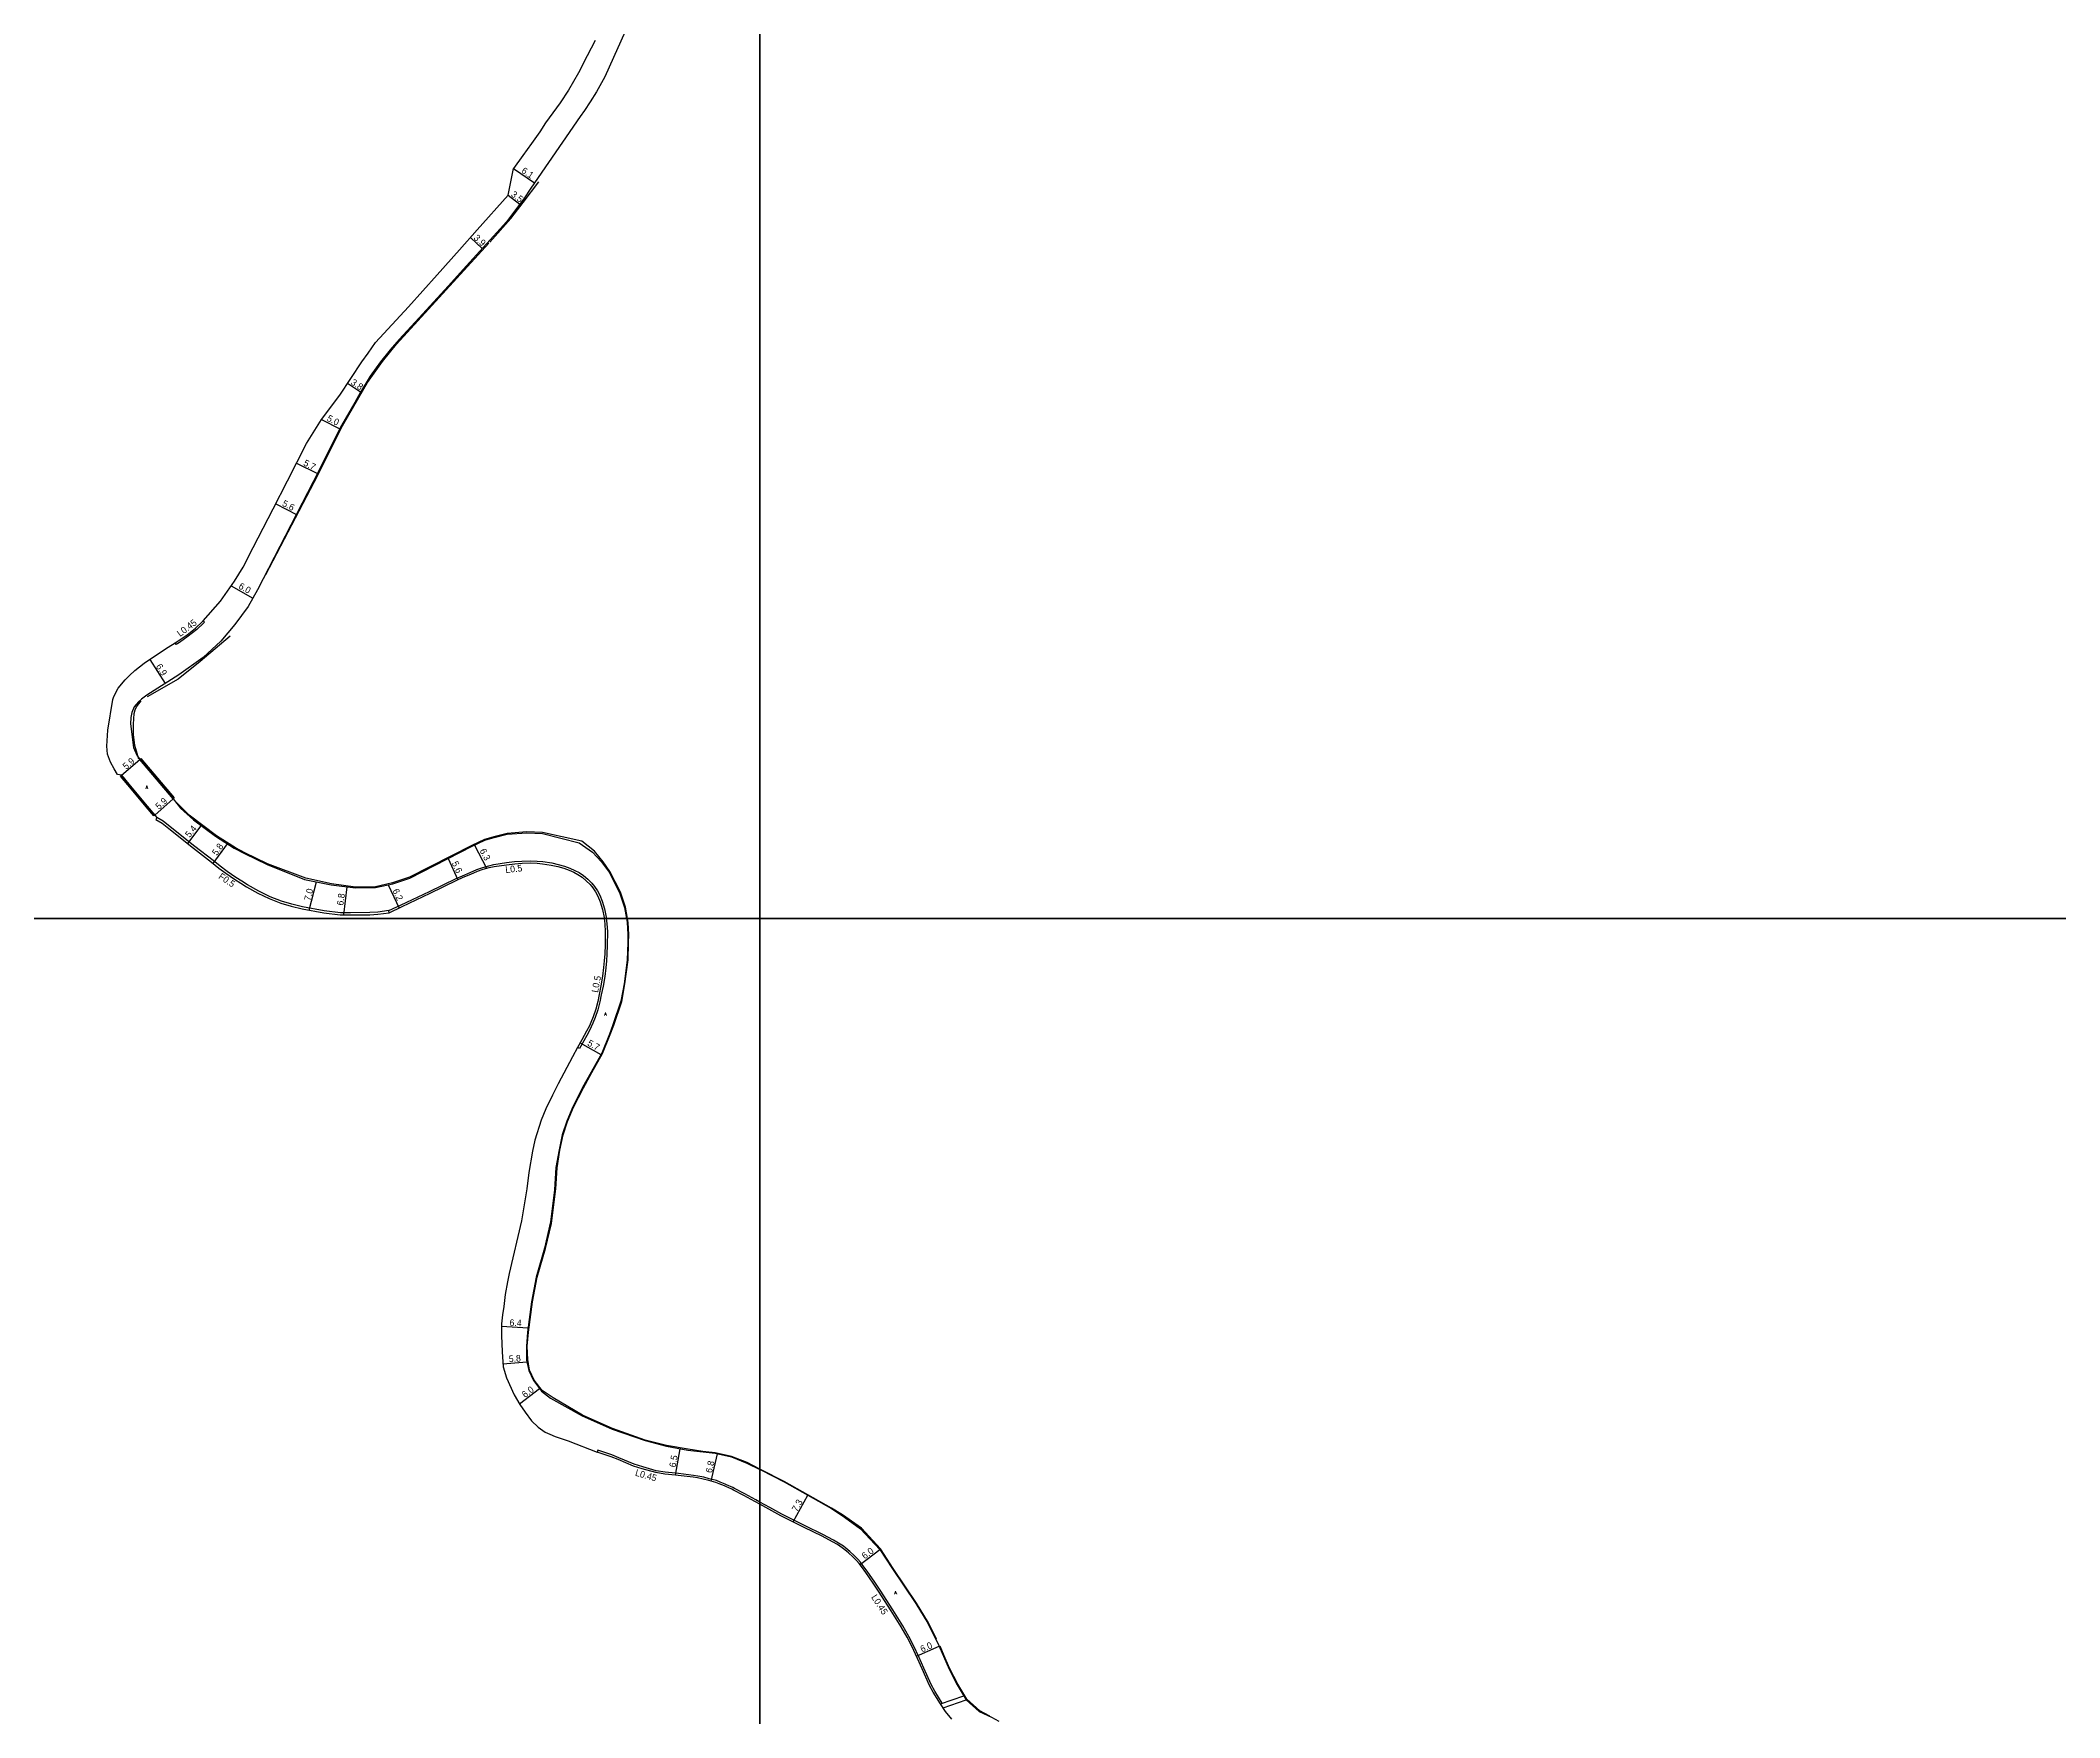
# Model space of a CAD drawing. Header units: metres. Extents: x -29600 to -27998, y -77400 to -75000.
# Drawn here: x -28973.5 to -28486.7, y -75792.6 to -75388.4 of the extents above; entities that cross this region are included whole.
import ezdxf

# ---------------------------------------------------------------- set-up
doc = ezdxf.new("R2010")
doc.units = ezdxf.units.M
doc.header["$LTSCALE"] = 2.5
for name, color, linetype in [('側溝・桝', 7, 'Continuous'), ('図郭', 7, 'Continuous'), ('幅員', 7, 'Continuous'), ('歩道・分離帯・安全施設', 7, 'Continuous'), ('舗装', 7, 'Continuous'), ('道路', 7, 'Continuous')]:
    doc.layers.add(name, color=color, linetype=linetype)
doc.styles.get("Standard").update_dxf_attribs({"font": ''})
doc.styles.add('YOKO_DECO', font='txt.shx', dxfattribs={"bigfont": 'extfont.shx'})
doc.styles.get('Standard').set_extended_font_data('@MS PGothic')

msp = doc.modelspace()

# ---------------------------------------------------------------- linework, layer by layer
at = {"layer": '側溝・桝'}
for points in [[(-28934.24, -75528.23), (-28933.9, -75528.54), (-28934.16, -75528.82), (-28935.78, -75530.36), (-28937.81, -75531.98), (-28939.96, -75533.47), (-28940.73, -75533.96), (-28940.97, -75533.57)], [(-28889.38, -75598.6), (-28889.45, -75598.09), (-28892.14, -75598.44), (-28894.06, -75598.57), (-28898.67, -75598.61), (-28901.14, -75598.59), (-28905.02, -75598.12), (-28910.24, -75597.15), (-28912.87, -75596.51), (-28915.35, -75595.78), (-28918.09, -75594.73), (-28920.77, -75593.42), (-28923.5, -75591.9), (-28924.89, -75591.03), (-28926.37, -75590.07), (-28928.47, -75588.65), (-28930.14, -75587.41), (-28931.84, -75586.01), (-28936.19, -75582.61), (-28942.15, -75577.88), (-28943.83, -75576.57), (-28945.4, -75575.68)], [(-28889.45, -75598.09), (-28886.46, -75596.73), (-28879.7, -75593.49), (-28873.24, -75590.38), (-28871.71, -75589.67), (-28869.88, -75588.87), (-28868.25, -75588.21), (-28866.84, -75587.67), (-28865.39, -75587.26), (-28864.15, -75586.99), (-28861.14, -75586.53), (-28859.17, -75586.29), (-28857.37, -75586.13), (-28855.28, -75586.09), (-28853.67, -75586.16), (-28852.34, -75586.29), (-28850.2, -75586.58), (-28848.62, -75586.94), (-28847.14, -75587.36), (-28845.8, -75587.86), (-28844.6, -75588.39), (-28843.6, -75588.93), (-28842.51, -75589.65), (-28841.5, -75590.54), (-28840.57, -75591.48), (-28839.9, -75592.28), (-28839.2, -75593.3), (-28838.61, -75594.37), (-28838.03, -75595.79), (-28837.44, -75597.67), (-28837.08, -75599.65), (-28837.04, -75600)], [(-28837.04, -75600), (-28836.92, -75601.22), (-28836.78, -75603.19), (-28836.81, -75606.39), (-28836.9, -75608.57), (-28837, -75610.21), (-28837.17, -75611.89), (-28837.43, -75613.97), (-28837.83, -75616.33), (-28838.25, -75618.41), (-28838.6, -75620.1), (-28839.07, -75621.97), (-28839.7, -75623.82), (-28840.27, -75625.25), (-28840.66, -75626.11), (-28841.33, -75627.43), (-28842.46, -75629.44), (-28843.51, -75631.33), (-28843.97, -75631.08)], [(-28800, -75740.63), (-28801.02, -75740.06), (-28803.68, -75738.65), (-28806.16, -75737.36), (-28806.57, -75737.13), (-28808.05, -75736.47), (-28808.39, -75736.3), (-28809.63, -75735.82), (-28810.48, -75735.47), (-28812.22, -75734.99), (-28813.57, -75734.66), (-28814.98, -75734.36), (-28816.04, -75734.19), (-28819.67, -75733.75), (-28820.34, -75733.67), (-28822.88, -75733.41), (-28825.03, -75733.08), (-28828.27, -75732.17), (-28830.33, -75731.52), (-28834.02, -75729.93), (-28835.74, -75729.27), (-28839.09, -75728.15), (-28839.24, -75728.6)], [(-28756.09, -75789.08), (-28757.85, -75786.24), (-28758.73, -75784.62), (-28760.5, -75780.67), (-28761.62, -75778.11), (-28763.02, -75775.16), (-28764.15, -75772.99), (-28765.6, -75770.46), (-28768.01, -75766.59), (-28771.06, -75761.86), (-28772.32, -75759.95), (-28774.14, -75757.31), (-28775.17, -75755.9), (-28775.77, -75755.12), (-28776.43, -75754.38), (-28777.32, -75753.47), (-28778.33, -75752.56), (-28779.3, -75751.77), (-28779.9, -75751.29), (-28781.09, -75750.51), (-28782.27, -75749.81), (-28784.82, -75748.46), (-28789.13, -75746.35), (-28792.84, -75744.5), (-28794.76, -75743.54), (-28797.66, -75741.95), (-28800, -75740.63)], [(-28756.52, -75789.22), (-28750.83, -75787.35)], [(-28755.88, -75790.18), (-28750.29, -75788.26)]]:
    msp.add_lwpolyline(points, dxfattribs=at)
at = {"layer": '図郭'}
for points in [[(-29600, -75000), (-28800, -75000), (-28800, -75600), (-29600, -75600)], [(-28800, -75000), (-28000, -75000), (-28000, -75600), (-28800, -75600)], [(-29600, -75600), (-28800, -75600), (-28800, -76200), (-29600, -76200)], [(-28800, -75600), (-28000, -75600), (-28000, -76200), (-28800, -76200)]]:
    msp.add_lwpolyline(points, close=True, dxfattribs=at)
at = {"layer": '幅員', "flags": 128}
for points in [[(-28859.39, -75419.22), (-28854.34, -75422.69)], [(-28860.71, -75425.7), (-28857.88, -75427.82)], [(-28866.93, -75438.5), (-28869.81, -75435.9)], [(-28896.27, -75473.11), (-28899.42, -75471.02)]]:
    msp.add_lwpolyline(points, dxfattribs=at)
at = {"layer": '幅員'}
for points in [[(-28905.72, -75479.76), (-28901.28, -75481.98)], [(-28911.75, -75490.23), (-28906.68, -75492.77)], [(-28916.74, -75500.03), (-28911.74, -75502.62)], [(-28927.48, -75519.84), (-28922.24, -75522.75)], [(-28947.11, -75537.54), (-28943.38, -75543.36)], [(-28953.92, -75565.48), (-28949.45, -75561.7)], [(-28945.88, -75575.11), (-28941.46, -75571.13)], [(-28937.88, -75581.92), (-28934.66, -75577.63)], [(-28931.8, -75586.71), (-28928.38, -75581.98)], [(-28868.85, -75582.34), (-28865.94, -75587.87)], [(-28875.19, -75585.56), (-28872.81, -75590.66)], [(-28908.64, -75597.98), (-28906.92, -75591.18)], [(-28900.35, -75599.11), (-28899.5, -75592.37)], [(-28889.65, -75591.88), (-28886.98, -75597.46)], [(-28843.33, -75629.94), (-28838.33, -75632.74)], [(-28862.29, -75698.27), (-28855.87, -75698.65)], [(-28861.97, -75707.28), (-28856.2, -75706.87)], [(-28857.96, -75716.98), (-28853.13, -75713.29)], [(-28820.39, -75734.13), (-28819.24, -75727.77)], [(-28811.74, -75735.61), (-28810.25, -75728.97)], [(-28792.04, -75745.4), (-28788.44, -75739)], [(-28775.88, -75755.71), (-28771.08, -75752.04)], [(-28762.27, -75777.79), (-28756.82, -75775.38)]]:
    msp.add_lwpolyline(points, dxfattribs=at)
at = {"layer": '歩道・分離帯・安全施設'}
for points in [[(-28865.15, -75436.97), (-28860.04, -75431.27), (-28857.09, -75427.46), (-28853.3, -75422.41)], [(-28919.12, -75517.06), (-28907.43, -75494.87), (-28900.63, -75481.26), (-28894.57, -75470.78), (-28891.02, -75465.72), (-28887.62, -75461.6), (-28865.38, -75437.25)], [(-28927.67, -75531.95), (-28934.94, -75538.03), (-28940.28, -75542.3), (-28947.72, -75546.6)], [(-28949.69, -75561.61), (-28950.67, -75558.32), (-28951, -75555.66), (-28951.05, -75553.19), (-28950.83, -75550.57), (-28950.62, -75549.7), (-28950.28, -75548.97), (-28949.16, -75547.49)], [(-28949.33, -75561.57), (-28941.33, -75571.01)], [(-28946.23, -75574.87), (-28953.81, -75565.87)], [(-28831.97, -75600), (-28832.45, -75597.28), (-28833.65, -75593.63), (-28836.19, -75588.69), (-28837.76, -75586.32), (-28839.85, -75583.77), (-28842.95, -75581.35), (-28852.41, -75579.28), (-28856.17, -75579.1), (-28860.96, -75579.49), (-28864.16, -75580.28), (-28866.37, -75580.94), (-28869.45, -75582.39), (-28884.45, -75590.06), (-28888.58, -75591.43), (-28892.68, -75592.33), (-28897.51, -75592.41), (-28903.29, -75591.67), (-28909.48, -75590.3), (-28918.69, -75586.78), (-28924.2, -75584.16), (-28926.46, -75582.92), (-28931.03, -75580.07), (-28937.59, -75575.1), (-28941.26, -75571.37)], [(-28813.8, -75728.43), (-28817.33, -75727.9), (-28822.52, -75727.02), (-28827.65, -75725.72), (-28835.52, -75722.89), (-28842.79, -75719.67), (-28849.87, -75715.49), (-28852.52, -75713.74), (-28854.42, -75711.25), (-28855.54, -75708.84), (-28855.98, -75706.29), (-28856.1, -75703.07), (-28855.8, -75699.71), (-28854.84, -75692.4), (-28853.71, -75686.44), (-28851.71, -75679.48), (-28850.29, -75673.49), (-28849.2, -75665.14), (-28848.88, -75660.09), (-28848.23, -75655.79), (-28847.45, -75652.16), (-28846.4, -75648.92), (-28844.92, -75645.49), (-28842.56, -75640.78), (-28840.55, -75637.13), (-28837.97, -75632.53), (-28836.11, -75627.96), (-28835.26, -75625.66), (-28833.33, -75619.97), (-28832.54, -75615.76), (-28831.8, -75609.97), (-28831.66, -75605.88), (-28831.62, -75603.87), (-28831.8, -75600.95), (-28831.97, -75600)], [(-28800, -75732.7), (-28803.11, -75731.13), (-28806.88, -75729.67), (-28810.79, -75728.79), (-28813.8, -75728.43)], [(-28757.49, -75773.68), (-28759.38, -75769.72), (-28762.3, -75765), (-28767.88, -75756.63), (-28770.92, -75751.92), (-28775.52, -75746.92), (-28780.1, -75743.69), (-28782.77, -75742.11), (-28794.15, -75735.67), (-28799.58, -75732.91), (-28800, -75732.7)], [(-28744.6, -75792.22), (-28747.01, -75790.91), (-28750.13, -75788.12), (-28752.27, -75784.55), (-28754.2, -75780.8), (-28755.34, -75778.24), (-28756.58, -75775.38)]]:
    msp.add_lwpolyline(points, dxfattribs=at)
at = {"layer": '舗装'}
for points in [[(-28953.92, -75565.48), (-28949.48, -75561.66)], [(-28941.46, -75571.13), (-28945.88, -75575.11)]]:
    msp.add_lwpolyline(points, dxfattribs=at)
at = {"layer": '道路'}
for points in [[(-28831.44, -75383.85), (-28837.42, -75397.16), (-28839.41, -75400.78), (-28840.94, -75403.16), (-28842.33, -75405.25), (-28843.36, -75406.72), (-28855.24, -75423.99), (-28856.76, -75426.32), (-28858.59, -75428.76), (-28861.13, -75432.07), (-28863.43, -75434.64), (-28868.34, -75440.06), (-28871.58, -75443.59), (-28875.13, -75447.56), (-28883.12, -75456.31), (-28886.96, -75460.47), (-28889.15, -75462.9), (-28891.44, -75465.84), (-28893.93, -75469.3), (-28896.27, -75473.11), (-28897.68, -75475.63)], [(-28839.69, -75388.36), (-28841.67, -75392.11), (-28843.74, -75396.15), (-28846.16, -75400.39), (-28848.16, -75403.43), (-28851.66, -75408.25), (-28853.1, -75410.4), (-28855.11, -75413.18), (-28857.16, -75416.13), (-28859.39, -75419.22)], [(-28901.31, -75473.86), (-28895.98, -75465.84), (-28894.42, -75463.74), (-28892.71, -75461.19), (-28884.75, -75452.61), (-28877.83, -75444.86), (-28872.44, -75438.82), (-28868.14, -75434.04), (-28860.71, -75425.7), (-28859.39, -75419.22)], [(-28953.92, -75565.48), (-28954.86, -75565.25), (-28955.69, -75563.9), (-28956.55, -75562.3), (-28957.24, -75560.39), (-28957.46, -75558.46), (-28957.19, -75554.57), (-28956.01, -75547.21), (-28955.77, -75546.51), (-28954.69, -75544.44), (-28953, -75542.49), (-28951.97, -75541.41), (-28950.66, -75540.18), (-28948.41, -75538.43), (-28945.22, -75536.26), (-28942.62, -75534.62), (-28940.97, -75533.57), (-28940.22, -75533.09), (-28938.09, -75531.62), (-28936.08, -75530.02), (-28934.49, -75528.5), (-28934.24, -75528.23), (-28930.03, -75523.54), (-28926.66, -75518.65), (-28924.58, -75515.33), (-28922.13, -75510.54), (-28917.37, -75501.25), (-28913.92, -75494.47), (-28909.33, -75485.5), (-28905.72, -75479.76), (-28901.31, -75473.86)], [(-28897.68, -75475.63), (-28900.86, -75481.14), (-28907.67, -75494.75), (-28921.15, -75520.78), (-28923.39, -75524.81), (-28926.62, -75529.16), (-28929.96, -75533.12), (-28934.24, -75537.05), (-28940.12, -75541.27), (-28947.77, -75546.18), (-28949.05, -75547.09), (-28949.83, -75547.78), (-28950.85, -75549.01), (-28951.43, -75550.37), (-28951.69, -75551.58), (-28951.7, -75553.06), (-28951.04, -75558.74), (-28950.21, -75560.64), (-28949.48, -75561.66), (-28941.46, -75571.13), (-28939.71, -75573.42), (-28936.58, -75576.18), (-28931.28, -75580.16), (-28926.71, -75583.02), (-28924.29, -75584.34), (-28918.77, -75586.97), (-28909.83, -75590.61), (-28903.33, -75591.88), (-28897.52, -75592.62), (-28892.66, -75592.53), (-28888.53, -75591.63), (-28884.37, -75590.26), (-28869.35, -75582.57), (-28866.29, -75581.13), (-28864.11, -75580.48), (-28860.93, -75579.69), (-28856.16, -75579.31), (-28852.44, -75579.49), (-28843.6, -75581.74), (-28840.38, -75584.03), (-28838.22, -75586.31), (-28836.36, -75588.8), (-28833.85, -75593.71), (-28832.65, -75597.33), (-28832.18, -75600)], [(-28945.88, -75575.11), (-28947.72, -75572.92), (-28952.14, -75567.64), (-28953.92, -75565.48)], [(-28945.88, -75575.11), (-28945.4, -75575.68), (-28945.62, -75576.12), (-28944.12, -75577), (-28942.47, -75578.29), (-28936.51, -75583.01), (-28932.17, -75586.41), (-28930.46, -75587.82), (-28928.77, -75589.07), (-28926.65, -75590.5), (-28925.17, -75591.46), (-28923.77, -75592.34), (-28921.01, -75593.88), (-28918.3, -75595.2), (-28915.51, -75596.27), (-28913.01, -75597.01), (-28910.34, -75597.66), (-28905.1, -75598.63), (-28901.18, -75599.1), (-28898.67, -75599.13), (-28894.04, -75599.09), (-28892.08, -75598.96), (-28889.38, -75598.6), (-28886.27, -75597.12), (-28879.51, -75593.89), (-28873.05, -75590.77), (-28871.53, -75590.06), (-28869.71, -75589.27), (-28868.09, -75588.61), (-28866.7, -75588.09), (-28865.29, -75587.69), (-28864.06, -75587.42), (-28861.07, -75587.04), (-28859.11, -75586.8), (-28857.35, -75586.65), (-28855.29, -75586.6), (-28853.71, -75586.68), (-28852.4, -75586.81), (-28850.3, -75587.1), (-28848.75, -75587.45), (-28847.3, -75587.86), (-28846, -75588.34), (-28844.83, -75588.86), (-28843.87, -75589.38), (-28842.83, -75590.06), (-28841.86, -75590.92), (-28840.96, -75591.83), (-28840.32, -75592.59), (-28839.65, -75593.57), (-28839.08, -75594.6), (-28838.52, -75595.95), (-28837.95, -75597.79), (-28837.59, -75599.72), (-28837.56, -75600)], [(-28837.56, -75600), (-28837.43, -75601.27), (-28837.3, -75603.2), (-28837.33, -75606.37), (-28837.42, -75608.54), (-28837.52, -75610.16), (-28837.69, -75611.83), (-28837.95, -75613.89), (-28838.35, -75616.23), (-28838.76, -75618.31), (-28839.11, -75619.98), (-28839.57, -75621.82), (-28840.18, -75623.65), (-28840.74, -75625.05), (-28841.13, -75625.89), (-28841.79, -75627.18), (-28842.94, -75629.25), (-28843.97, -75631.08), (-28845.22, -75633.3), (-28848.66, -75639.83), (-28850.05, -75642.55), (-28851.6, -75645.88), (-28852.73, -75648.57), (-28854.28, -75653.4), (-28854.8, -75656.09), (-28855.72, -75661.18), (-28856.19, -75665.1), (-28857.45, -75672.83), (-28860.47, -75685.58), (-28860.88, -75687.55), (-28861.4, -75690.64), (-28861.77, -75693.51), (-28862.08, -75695.48), (-28862.3, -75697.65), (-28862.27, -75699.2), (-28862.29, -75700.47), (-28862.17, -75704.43), (-28861.92, -75708.05), (-28861.09, -75710.71), (-28859.24, -75714.8), (-28857.85, -75717.14), (-28856.59, -75718.98), (-28855.05, -75721.04), (-28853.47, -75722.56), (-28851.74, -75723.76), (-28850.68, -75724.26), (-28849.38, -75724.79), (-28846.23, -75725.88), (-28839.24, -75728.6)], [(-28832.18, -75600), (-28832.01, -75600.97), (-28831.83, -75603.87), (-28831.86, -75605.88), (-28832.01, -75609.96), (-28832.75, -75615.73), (-28833.53, -75619.91), (-28835.46, -75625.59), (-28836.3, -75627.89), (-28838.16, -75632.44), (-28840.73, -75637.03), (-28842.75, -75640.68), (-28845.11, -75645.4), (-28846.59, -75648.84), (-28847.65, -75652.11), (-28848.43, -75655.75), (-28849.23, -75660.03), (-28849.57, -75665.37), (-28850.53, -75673.13), (-28851.91, -75679.43), (-28853.91, -75686.39), (-28855.05, -75692.37), (-28856.01, -75699.69), (-28856.3, -75703.07), (-28856.31, -75706.43), (-28855.74, -75708.9), (-28854.6, -75711.36), (-28852.67, -75713.89), (-28850.5, -75715.57), (-28842.89, -75719.85), (-28835.6, -75723.08), (-28827.67, -75725.81), (-28822.57, -75727.16), (-28817.36, -75728.11), (-28810.83, -75728.84), (-28806.9, -75729.73), (-28803.18, -75731.22), (-28800, -75732.74)], [(-28800, -75741.17), (-28801.25, -75740.47), (-28803.89, -75739.06), (-28806.38, -75737.77), (-28806.78, -75737.55), (-28808.26, -75736.89), (-28808.58, -75736.73), (-28809.8, -75736.26), (-28810.63, -75735.92), (-28812.34, -75735.45), (-28813.68, -75735.12), (-28815.06, -75734.82), (-28816.1, -75734.65), (-28819.73, -75734.22), (-28820.39, -75734.13), (-28822.93, -75733.88), (-28825.13, -75733.54), (-28828.41, -75732.62), (-28830.49, -75731.96), (-28834.19, -75730.37), (-28835.89, -75729.72), (-28839.24, -75728.6)], [(-28800, -75732.74), (-28799.6, -75732.93), (-28794.18, -75735.76), (-28782.8, -75742.18), (-28780.21, -75743.87), (-28775.76, -75747.08), (-28771.08, -75752.04), (-28768.05, -75756.75), (-28762.47, -75765.11), (-28759.56, -75769.82), (-28756.9, -75775.21), (-28755.53, -75778.32), (-28754.39, -75780.89), (-28752.45, -75784.65), (-28750.29, -75788.26), (-28747.13, -75791.08), (-28744.22, -75792.47), (-28742.46, -75793.44)], [(-28756.52, -75789.22), (-28758.24, -75786.46), (-28759.13, -75784.82), (-28760.91, -75780.85), (-28762.03, -75778.3), (-28763.43, -75775.36), (-28764.55, -75773.21), (-28765.99, -75770.69), (-28768.39, -75766.83), (-28771.44, -75762.11), (-28772.69, -75760.2), (-28774.5, -75757.57), (-28775.53, -75756.17), (-28776.11, -75755.41), (-28776.76, -75754.68), (-28777.63, -75753.79), (-28778.63, -75752.9), (-28779.58, -75752.12), (-28780.17, -75751.66), (-28781.33, -75750.89), (-28782.49, -75750.2), (-28785.02, -75748.86), (-28789.33, -75746.75), (-28793.04, -75744.9), (-28794.98, -75743.96), (-28797.89, -75742.35), (-28800, -75741.17)], [(-28753.74, -75792.97), (-28755.27, -75791.08), (-28756.52, -75789.22)]]:
    msp.add_lwpolyline(points, dxfattribs=at)
for points in [[(-28953.92, -75565.48), (-28949.48, -75561.66), (-28941.46, -75571.13), (-28945.88, -75575.11), (-28947.72, -75572.92), (-28952.14, -75567.64)], [(-28949.23, -75561.46), (-28941.22, -75570.92), (-28941.46, -75571.13), (-28949.48, -75561.66)], [(-28953.92, -75565.48), (-28952.14, -75567.64), (-28947.72, -75572.92), (-28945.88, -75575.11), (-28946.08, -75575.28), (-28947.92, -75573.08), (-28952.34, -75567.81), (-28954.12, -75565.65)]]:
    msp.add_lwpolyline(points, close=True, dxfattribs=at)

# ---------------------------------------------------------------- texts
at = {"layer": '側溝・桝'}
for s, rotation, p in [('L0.45', 37, (-28939.78, -75532.17)), ('L0.5', 6, (-28861.29, -75589.03)), ('F0.5', 326, (-28930.68, -75590.23)), ('L0.5', 79, (-28839.06, -75617.95)), ('L0.45', 344, (-28830.21, -75734.24)), ('L0.45', 303, (-28773.26, -75763.56))]:
    msp.add_text(s, height=1.6, rotation=rotation, dxfattribs=at).set_placement(p)
at = {"layer": '幅員'}
for s, rotation, p in [('6.1', 325.4881, (-28857.65, -75420.12)), ('3.5', 323.0803, (-28860.17, -75425.79)), ('3.9', 318.0454, (-28869.15, -75436.16)), ('3.8', 326.395, (-28898.78, -75471.15)), ('5.0', 333, (-28904.55, -75479.95)), ('5.7', 333, (-28910.21, -75490.72)), ('5.6', 333, (-28915.32, -75500.48)), ('6.0', 331, (-28925.84, -75520.36)), ('6.9', 303, (-28945.7, -75539.24)), ('5.9', 40, (-28952.79, -75564.2)), ('5.9', 42, (-28944.87, -75573.85)), ('5.4', 51, (-28937.48, -75580.62)), ('5.8', 54, (-28930.93, -75584.97)), ('6.3', 298, (-28867.63, -75583.64)), ('5.6', 295, (-28874.34, -75586.62)), ('7.0', 76, (-28908.36, -75595.82)), ('6.2', 295, (-28888.65, -75593.25)), ('6.8', 82, (-28900.45, -75596.93)), ('5.7', 331, (-28841.75, -75630.5)), ('6.4', 357, (-28860.41, -75698.15)), ('5.8', 4, (-28860.5, -75706.93)), ('6.0', 37, (-28856.65, -75715.59)), ('6.5', 80, (-28820.33, -75732.35)), ('6.8', 77, (-28811.59, -75733.73)), ('7.3', 61, (-28791.03, -75743.11)), ('6.0', 37, (-28774.73, -75754.48)), ('6.0', 24, (-28760.93, -75776.9))]:
    msp.add_text(s, height=1.6, rotation=rotation, dxfattribs=at).set_placement(p)
at = {"layer": '舗装', "style": 'YOKO_DECO'}
for p in [(-28948.1, -75568.72, 942.75), (-28837.53, -75623.37, 949.06), (-28767.59, -75762.84, 943.32)]:
    msp.add_text('A', height=0.75, dxfattribs=at).set_placement(p)

doc.saveas('drawing.dxf')
